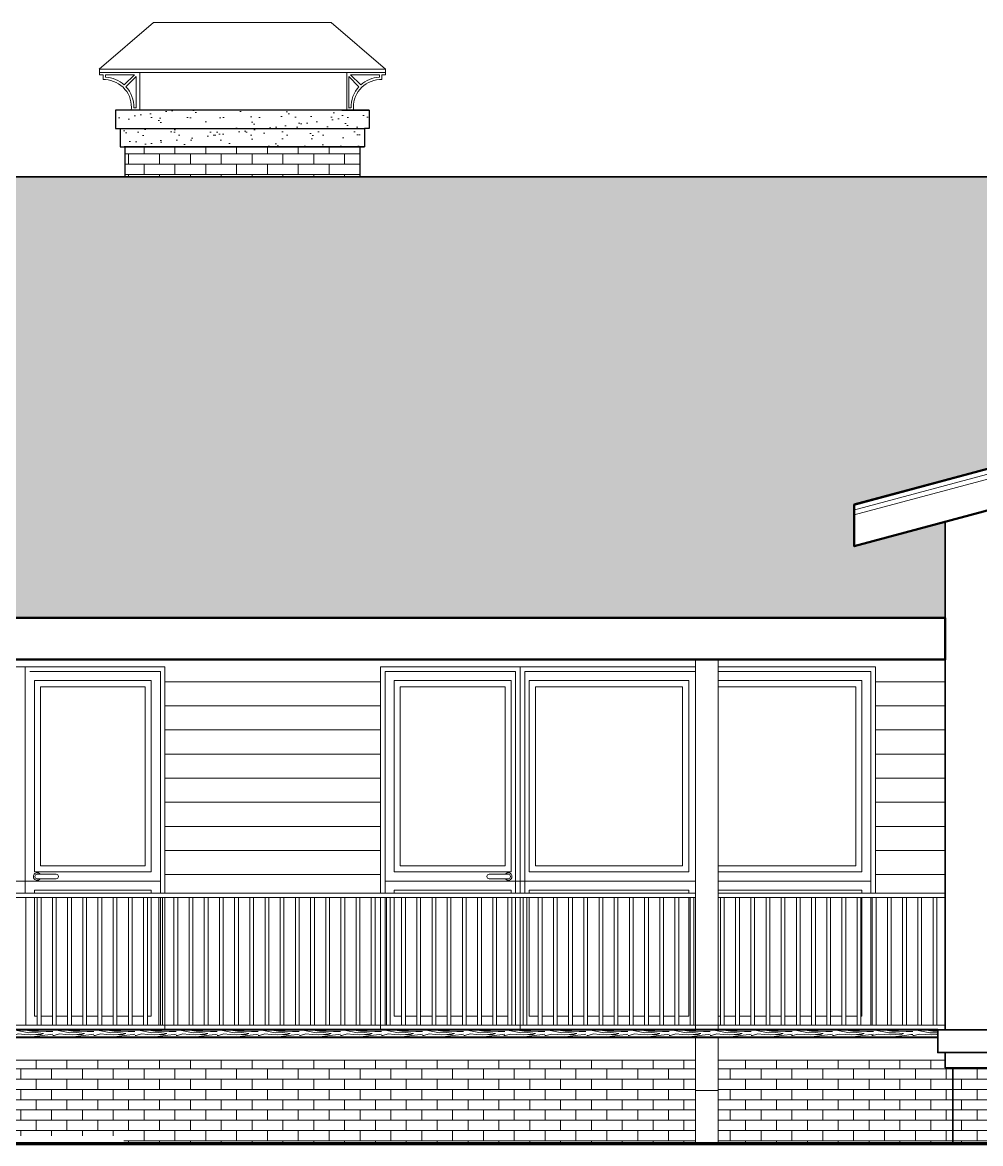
# Model space of a CAD drawing. Header units: millimetres. Extents: x 1582001 to 3303937, y 226471 to 491235.
# Drawn here: x 1600053 to 1606364, y 394580 to 401967 of the extents above; entities that cross this region are included whole.
import ezdxf

# ---------------------------------------------------------------- set-up
doc = ezdxf.new("R2010")
doc.units = ezdxf.units.MM
doc.layers.get('Defpoints').update_dxf_attribs({"color": 255, "lineweight": 30})
for name, color, linetype, lineweight in [('Интерьер - Лестница_Ном_пера__1', 7, 'Continuous', 13), ('Интерьер- Перегородка_Ном_пера__1', 7, 'Continuous', 13), ('Конструктивный - Несущий_Ном_пера__1', 7, 'Continuous', 13), ('Кровля', 232, 'Continuous', 25), ('Оболочка - Крыша_Ном_пера__1', 7, 'Continuous', 13), ('тонко', 200, 'Continuous', 13), ('Штриховки', 251, 'Continuous', 20)]:
    doc.layers.add(name, color=color, linetype=linetype, lineweight=lineweight)
doc.layers.add('Т-Подписи', color=7, linetype='Continuous')
pattern_1 = [(0, (5937.62, 120920.965), (0, 67.7418), []), (90, (5937.62, 120920.96), (-101.6, 67.7418), [67.7418, -67.7418])]
pattern_2 = [(0, (5937.62, 120920.96), (4e-14, 158.75), [])]

msp = doc.modelspace()

# ---------------------------------------------------------------- hatches: boundary and pattern name
at = {"lineweight": 18, "ltscale": 100, "true_color": 0x4c2f26}
h = msp.add_hatch(dxfattribs=at)
h.set_pattern_fill('AR-RSHKE', color=29, scale=0.5, style=0)
h.set_pattern_definition([(0, (5937.62, 120920.96), (323.85, 152.4), [76.2, -63.5, 88.9, -38.1, 114.3, -50.8]), (0, (6013.82, 120927.31), (323.85, 152.4), [63.5, -241.3, 50.8, -76.2]), (0, (6166.22, 120911.44), (323.85, 152.4), [38.1, -393.7]), (90, (5937.62, 120920.96), (-107.95, 152.4), [146.05, -463.55]), (90, (6013.82, 120920.96), (-107.95, 152.4), [142.875, -466.725]), (90, (6077.32, 120920.96), (-107.95, 152.4), [133.35, -476.25]), (90, (6166.22, 120911.44), (-107.95, 152.4), [146.05, -463.55]), (90, (6204.32, 120911.44), (-107.95, 152.4), [146.05, -463.55]), (90, (6318.62, 120920.96), (-107.95, 152.4), [139.7, -469.9])])
edge = h.paths.add_edge_path()
edge.add_line((1608251.8, 400949.6), (1612411.8, 400949.6))
edge.add_line((1612411.8, 400949.6), (1612411.8, 399986))
edge.add_line((1612411.8, 399986), (1609921.8, 399986))
edge.add_line((1609921.8, 399986), (1609921.8, 399457.1))
edge.add_line((1609921.8, 399457.1), (1608971.8, 399711.6))
edge.add_line((1608971.8, 399711.6), (1605531.8, 398789.9))
edge.add_line((1605531.8, 398789.9), (1605531.8, 398515.5))
edge.add_line((1605531.8, 398515.5), (1606131.8, 398676.3))
edge.add_line((1606131.8, 398676.3), (1606131.8, 398043.4))
edge.add_line((1606131.8, 398043.4), (1598121.8, 398043.4))
edge.add_line((1598121.8, 398043.4), (1598121.8, 400949.6))
edge.add_line((1598121.8, 400949.6), (1607871.8, 400949.6))
edge = h.paths.add_edge_path(flags=16)
edge.add_line((1608251.8, 400949.6), (1608251.8, 400237.6))
edge.add_line((1608251.8, 400237.6), (1607871.8, 400237.6))
edge.add_line((1607871.8, 400237.6), (1607871.8, 400949.6))
at = {"layer": 'Конструктивный - Несущий_Ном_пера__1', "ltscale": 100}
h = msp.add_hatch(dxfattribs=at)
h.set_pattern_fill('AR-SAND', color=41, scale=3, style=0)
h.set_pattern_definition([(37.5, (5937.62, 120359.21), (-4.800094, 146.823971), [0, -115.824, 0, -129.54, 0, -123.825]), (7.5, (5937.62, 120359.21), (134.856985, 215.04753), [0, -62.484, 0, -104.394, 0, -40.005]), (327.5, (5843.9, 120359.21), (237.297711, 0.431155), [0, -38.1, 0, -137.16, 0, -179.07]), (317.5, (5843.9, 120359.21), (229.066936, 66.878797), [0, -19.05, 0, -89.916, 0, -102.87])])
h.paths.add_polyline_path([(1602306.8, 401267.9), (1602336.8, 401267.9), (1602336.8, 401387.9), (1602156.8, 401387.9), (1601056.8, 401387.9), (1601056.8, 401267.9)])
h.paths.add_polyline_path([(1602306.8, 401147.9), (1602306.8, 401267.9), (1601086.8, 401267.9), (1601086.8, 401147.9)])
h.paths.add_polyline_path([(1600666.8, 401387.9), (1600666.8, 401267.9), (1600696.8, 401267.9), (1600696.8, 401147.9), (1601112.8, 401147.9), (1601112.8, 401267.9), (1601058.2, 401267.9), (1601058.2, 401387.9)])
at = {"layer": 'Конструктивный - Несущий_Ном_пера__1', "linetype": 'Continuous', "lineweight": 18, "true_color": 0x4c2f26}
h = msp.add_hatch(dxfattribs=at)
h.set_pattern_fill('AR-BRSTD', color=29, style=0)
h.set_pattern_definition(pattern_1)
h.paths.add_polyline_path([(1600726.8, 400949.6), (1602276.8, 400949.6), (1602276.8, 401147.9), (1600726.8, 401147.9)])
h = msp.add_hatch(dxfattribs=at)
h.set_pattern_fill('ANSI31', color=29, scale=50, angle=315, style=0)
h.set_pattern_definition(pattern_2)
h.paths.add_polyline_path([(1599236.8, 397769), (1599236.8, 397719.8), (1600991.8, 397719.8), (1600991.8, 396229.6), (1602411.8, 396229.6), (1602411.8, 397719.8), (1604486.8, 397719.8), (1604486.8, 397769)])
h = msp.add_hatch(dxfattribs=at)
h.set_pattern_fill('ANSI31', color=29, scale=50, angle=315, style=0)
h.set_pattern_definition(pattern_2)
h.paths.add_polyline_path([(1604636.8, 397769), (1604636.8, 397719.8), (1605671.8, 397719.8), (1605671.8, 396229.6), (1606131.8, 396229.6), (1606131.8, 397769)])
h = msp.add_hatch(dxfattribs=at)
h.set_pattern_fill('AR-BRSTD', color=29, style=0)
h.set_pattern_definition(pattern_1)
h.paths.add_polyline_path([(1598948.8, 394953.1), (1598410, 394629.8), (1598948.8, 394629.8)])
h.paths.add_polyline_path([(1598948.8, 394953.1), (1598948.8, 394579.8), (1599086.8, 394579.8), (1599086.8, 395035.9)])
h.paths.add_polyline_path([(1599161.8, 394929.7), (1599236.8, 394929.7), (1599236.8, 395129.8), (1599161.8, 395129.8)])
h.paths.add_polyline_path([(1599236.8, 394929.7), (1599236.8, 394629.8), (1600721.7, 394629.8), (1600721.7, 395129.3), (1599161.8, 395129.3), (1599161.8, 394929.7)])
h.paths.add_polyline_path([(1604636.8, 395129.3), (1604636.8, 394579.8), (1606181.8, 394579.8), (1606181.8, 395129.3)])
h.paths.add_polyline_path([(1604486.8, 394579.8), (1604486.8, 395129.3), (1600721.7, 395129.3), (1600721.7, 394579.8)])
h = msp.add_hatch(dxfattribs=at)
h.set_pattern_fill('AR-BRSTD', color=29, style=0)
h.set_pattern_definition(pattern_1)
h.paths.add_polyline_path([(1606181.8, 395079.8), (1611761.8, 395079.8), (1611761.8, 394579.8), (1606181.8, 394579.8)])

# ---------------------------------------------------------------- linework, layer by layer
at = {"color": 0, "lineweight": -3, "ltscale": 100}
msp.add_lwpolyline([(1600726.8, 400949.6), (1602276.8, 400949.6), (1602276.8, 401147.9), (1600726.8, 401147.9)], close=True, dxfattribs=at)
at = {"color": 0, "lineweight": 50, "ltscale": 100}
msp.add_lwpolyline([(1605531.8, 398789.9), (1608971.8, 399711.6), (1612411.8, 398789.9), (1612411.8, 398515.5), (1608971.8, 399437.3), (1605531.8, 398515.5), (1605531.8, 398789.9)], dxfattribs=at)
at = {"lineweight": 35}
msp.add_lwpolyline([(1606131.8, 398676.3), (1608971.8, 399437.3), (1611811.8, 398676.3), (1611811.8, 395329.8), (1606131.8, 395329.8), (1606131.8, 398676.3)], dxfattribs=at)
at = {"color": 0, "lineweight": 50, "ltscale": 100}
msp.add_lwpolyline([(1598121.8, 397769), (1606131.8, 397769), (1606131.8, 398043.4), (1598121.8, 398043.4)], close=True, dxfattribs=at)
for points in [[(1596251.8, 395329.8), (1596251.8, 397325.8), (1598721.8, 397325.8), (1598721.8, 397769), (1606131.8, 397769), (1606131.8, 395329.8), (1604636.8, 395329.8)], [(1604636.8, 395329.8), (1599236.8, 395329.8)], [(1596536.8, 395079.8), (1596301.8, 395079.8), (1596301.8, 394579.8), (1606181.8, 394579.8), (1606181.8, 395079.8), (1606181.8, 395079.8)]]:
    msp.add_lwpolyline(points)
at = {"ltscale": 20}
for points in [[(1604636.8, 395329.8), (1599236.8, 395329.8)], [(1606081.8, 395179.8), (1606081.8, 395179.8), (1606081.8, 395329.8), (1604636.8, 395329.8)], [(1606131.8, 395079.8), (1606131.8, 395079.8), (1606131.8, 395179.8), (1606081.8, 395179.8)]]:
    msp.add_lwpolyline(points, dxfattribs=at)
at = {"lineweight": 35, "ltscale": 20}
for points in [[(1611861.8, 395329.8), (1606081.8, 395329.8), (1606081.8, 395179.8), (1611861.8, 395179.8)], [(1611811.8, 395179.8), (1606131.8, 395179.8), (1606131.8, 395079.8), (1611811.8, 395079.8)]]:
    msp.add_lwpolyline(points, close=True, dxfattribs=at)
at = {"lineweight": 35}
msp.add_lwpolyline([(1606181.8, 395079.8), (1611761.8, 395079.8), (1611761.8, 394579.8), (1606181.8, 394579.8)], close=True, dxfattribs=at)
at = {"layer": 'Defpoints', "color": 0, "lineweight": 35, "ltscale": 100}
msp.add_lwpolyline([(1608251.8, 400949.6), (1612411.8, 400949.6), (1612411.8, 399986), (1609921.8, 399986), (1609921.8, 399457.1), (1608971.8, 399711.6), (1605531.8, 398789.9), (1605531.8, 398515.5), (1606131.8, 398676.3), (1606131.8, 398043.4), (1598121.8, 398043.4), (1598121.8, 400949.6), (1607871.8, 400949.6)], dxfattribs=at)
at = {"layer": 'Интерьер - Лестница_Ном_пера__1', "linetype": 'Continuous', "lineweight": 40}
for p, q in [((1604636.8, 395329.8), (1599236.8, 395329.8)), ((1604636.8, 395279.8), (1599236.8, 395279.8)), ((1606081.8, 395329.8), (1604636.8, 395329.8)), ((1606081.8, 395279.8), (1604636.8, 395279.8))]:
    msp.add_line(p, q, dxfattribs=at)
at = {"layer": 'Интерьер - Лестница_Ном_пера__1', "linetype": 'Continuous', "lineweight": 80}
msp.add_line((1593919.7, 394579.8), (1614064.9, 394579.8), dxfattribs=at)
at = {"layer": 'Интерьер- Перегородка_Ном_пера__1'}
for p, q in [((1600071.8, 397719.8), (1600071.8, 396229.6)), ((1603331.8, 397719.8), (1603331.8, 396229.6)), ((1600961.8, 397689.8), (1600101.8, 397689.8)), ((1600131.8, 397629.8), (1600131.8, 396409.8)), ((1600901.8, 397629.8), (1600131.8, 397629.8)), ((1600131.8, 396369.8), (1600131.8, 397629.8)), ((1600901.8, 396369.8), (1600901.8, 397629.8)), ((1600961.8, 396229.6), (1600961.8, 397689.8)), ((1602441.8, 396229.6), (1602441.8, 397689.8)), ((1602441.8, 397689.8), (1603301.8, 397689.8)), ((1602501.8, 396369.8), (1602501.8, 397629.8)), ((1602501.8, 397629.8), (1603271.8, 397629.8)), ((1603271.8, 397629.8), (1603271.8, 396409.8)), ((1603271.8, 396369.8), (1603271.8, 397629.8)), ((1604441.8, 397629.8), (1604441.8, 396369.8)), ((1600861.8, 397589.8), (1600171.8, 397589.8)), ((1600171.8, 396409.8), (1600171.8, 397589.8)), ((1600861.8, 396409.8), (1600861.8, 397589.8)), ((1602541.8, 397589.8), (1603231.8, 397589.8)), ((1602541.8, 396409.8), (1602541.8, 397589.8)), ((1603231.8, 396409.8), (1603231.8, 397589.8)), ((1600171.8, 396409.8), (1600861.8, 396409.8)), ((1603231.8, 396409.8), (1602541.8, 396409.8)), ((1600071.8, 396309.8), (1599236.8, 396309.8)), ((1600961.8, 396309.8), (1600071.8, 396309.8)), ((1600901.8, 396369.8), (1600131.8, 396369.8)), ((1602441.8, 396309.8), (1603331.8, 396309.8)), ((1602501.8, 396369.8), (1603271.8, 396369.8)), ((1603331.8, 396309.8), (1604486.8, 396309.8)), ((1603391.8, 396369.8), (1604441.8, 396369.8)), ((1604636.8, 396369.8), (1605581.8, 396369.8)), ((1604636.8, 396309.8), (1605641.8, 396309.8)), ((1600131.8, 396249.8), (1600131.8, 396229.6)), ((1600901.8, 396249.8), (1600131.8, 396249.8)), ((1602501.8, 396249.8), (1603271.8, 396249.8)), ((1603271.8, 396249.8), (1603271.8, 396229.6)), ((1603391.8, 396249.8), (1604441.8, 396249.8)), ((1604441.8, 396249.8), (1604441.8, 396229.6)), ((1604636.8, 396249.8), (1605581.8, 396249.8)), ((1600131.8, 396200.3), (1600131.8, 395419.8)), ((1600961.8, 395359.8), (1600961.8, 396200.3)), ((1602441.8, 395359.8), (1602441.8, 396200.3)), ((1603331.8, 396200.3), (1603331.8, 395329.8)), ((1604441.8, 396200.3), (1604441.8, 395419.8)), ((1600101.8, 395359.8), (1606131.8, 395359.8)), ((1603301.8, 395359.8), (1602441.8, 395359.8))]:
    msp.add_line(p, q, dxfattribs=at)
for points in [[(1600071.8, 396229.6), (1600071.8, 397719.8)], [(1603331.8, 396229.6), (1603331.8, 397719.8)], [(1600901.8, 396369.8), (1600901.8, 397629.8), (1600131.8, 397629.8)], [(1602501.8, 396369.8), (1602501.8, 397629.8), (1603271.8, 397629.8)], [(1603361.8, 397689.8), (1604486.8, 397689.8)], [(1603391.8, 396369.8), (1603391.8, 397629.8), (1604441.8, 397629.8)], [(1604636.8, 397689.8), (1605641.8, 397689.8), (1605641.8, 396229.6)], [(1604636.8, 397629.8), (1605581.8, 397629.8), (1605581.8, 396369.8)], [(1604636.8, 396409.8), (1605541.8, 396409.8), (1605541.8, 397589.8), (1604636.8, 397589.8)], [(1600901.8, 396229.6), (1600901.8, 396249.8)], [(1602501.8, 396229.6), (1602501.8, 396249.8)], [(1603391.8, 396229.6), (1603391.8, 396249.8)], [(1605581.8, 396249.8), (1605581.8, 396229.6)], [(1600876, 395419.8), (1600901.8, 395419.8), (1600901.8, 396200.3)], [(1602551, 395419.8), (1602501.8, 395419.8), (1602501.8, 396200.3)], [(1603331.8, 395359.8), (1603331.8, 396200.3)], [(1603451, 395419.8), (1603391.8, 395419.8), (1603391.8, 396200.3)], [(1605641.8, 396200.3), (1605641.8, 395359.8), (1604636.8, 395359.8)], [(1605581.8, 396200.3), (1605581.8, 395419.8), (1605576, 395419.8)], [(1600131.8, 395419.8), (1600151, 395419.8)], [(1600176, 395419.8), (1600251, 395419.8)], [(1600276, 395419.8), (1600351, 395419.8)], [(1600376, 395419.8), (1600451, 395419.8)], [(1600476, 395419.8), (1600551, 395419.8)], [(1600576, 395419.8), (1600651, 395419.8)], [(1600676, 395419.8), (1600751, 395419.8)], [(1600776, 395419.8), (1600851, 395419.8)], [(1602651, 395419.8), (1602576, 395419.8)], [(1602751, 395419.8), (1602676, 395419.8)], [(1602851, 395419.8), (1602776, 395419.8)], [(1602951, 395419.8), (1602876, 395419.8)], [(1603051, 395419.8), (1602976, 395419.8)], [(1603151, 395419.8), (1603076, 395419.8)], [(1603251, 395419.8), (1603176, 395419.8)], [(1603551, 395419.8), (1603476, 395419.8)], [(1603651, 395419.8), (1603576, 395419.8)], [(1603751, 395419.8), (1603676, 395419.8)], [(1603851, 395419.8), (1603776, 395419.8)], [(1603951, 395419.8), (1603876, 395419.8)], [(1604051, 395419.8), (1603976, 395419.8)], [(1604151, 395419.8), (1604076, 395419.8)], [(1604251, 395419.8), (1604176, 395419.8)], [(1604351, 395419.8), (1604276, 395419.8)], [(1604441.8, 395419.8), (1604376, 395419.8)], [(1604651, 395419.8), (1604636.8, 395419.8)], [(1604751, 395419.8), (1604676, 395419.8)], [(1604851, 395419.8), (1604776, 395419.8)], [(1604951, 395419.8), (1604876, 395419.8)], [(1605051, 395419.8), (1604976, 395419.8)], [(1605151, 395419.8), (1605076, 395419.8)], [(1605251, 395419.8), (1605176, 395419.8)], [(1605351, 395419.8), (1605276, 395419.8)], [(1605451, 395419.8), (1605376, 395419.8)], [(1605551, 395419.8), (1605476, 395419.8)], [(1604486.8, 395359.8), (1603361.8, 395359.8)]]:
    msp.add_lwpolyline(points, dxfattribs=at)
msp.add_lwpolyline([(1603431.8, 397589.8), (1604401.8, 397589.8), (1604401.8, 396409.8), (1603431.8, 396409.8)], close=True, dxfattribs=at)
at = {"layer": 'Конструктивный - Несущий_Ном_пера__1', "ltscale": 100}
for p, q in [((1600726.8, 400949.6), (1600726.8, 401147.9)), ((1602276.8, 400949.6), (1602276.8, 401147.9))]:
    msp.add_line(p, q, dxfattribs=at)
at = {"layer": 'Конструктивный - Несущий_Ном_пера__1', "color": 24, "linetype": 'Continuous'}
for p, q in [((1604486.8, 395329.8), (1604486.8, 397769)), ((1604636.8, 395329.8), (1604636.8, 397769)), ((1599236.8, 396229.6), (1604486.8, 396229.6)), ((1599236.8, 396229.6), (1604486.8, 396229.6)), ((1604636.8, 396229.6), (1606131.8, 396229.6)), ((1604636.8, 396229.6), (1606131.8, 396229.6)), ((1599236.8, 396200.3), (1604486.8, 396200.3)), ((1600076, 396200.3), (1600076, 395359.1)), ((1600151, 396200.3), (1600151, 395359.1)), ((1600176, 396200.3), (1600176, 395359.1)), ((1600251, 396200.3), (1600251, 395359.1)), ((1600276, 396200.3), (1600276, 395359.1)), ((1600351, 396200.3), (1600351, 395359.1)), ((1600376, 396200.3), (1600376, 395359.1)), ((1600451, 396200.3), (1600451, 395359.1)), ((1600476, 396200.3), (1600476, 395359.1)), ((1600551, 396200.3), (1600551, 395359.1)), ((1600576, 396200.3), (1600576, 395359.1)), ((1600651, 396200.3), (1600651, 395359.1)), ((1600676, 396200.3), (1600676, 395359.1)), ((1600751, 396200.3), (1600751, 395359.1)), ((1600776, 396200.3), (1600776, 395359.1)), ((1600851, 396200.3), (1600851, 395359.1)), ((1600876, 396200.3), (1600876, 395359.1)), ((1600951, 396200.3), (1600951, 395359.1)), ((1600976, 396200.3), (1600976, 395359.1)), ((1601051, 396200.3), (1601051, 395359.1)), ((1601076, 396200.3), (1601076, 395359.1)), ((1601151, 396200.3), (1601151, 395359.1)), ((1601176, 396200.3), (1601176, 395359.1)), ((1601251, 396200.3), (1601251, 395359.1)), ((1601276, 396200.3), (1601276, 395359.1)), ((1601351, 396200.3), (1601351, 395359.1)), ((1601376, 396200.3), (1601376, 395359.1)), ((1601451, 396200.3), (1601451, 395359.1)), ((1601476, 396200.3), (1601476, 395359.1)), ((1601551, 396200.3), (1601551, 395359.1)), ((1601576, 396200.3), (1601576, 395359.1)), ((1601651, 396200.3), (1601651, 395359.1)), ((1601676, 396200.3), (1601676, 395359.1)), ((1601751, 396200.3), (1601751, 395359.1)), ((1601776, 396200.3), (1601776, 395359.1)), ((1601851, 396200.3), (1601851, 395359.1)), ((1601876, 396200.3), (1601876, 395359.1)), ((1601951, 396200.3), (1601951, 395359.1)), ((1601976, 396200.3), (1601976, 395359.1)), ((1602051, 396200.3), (1602051, 395359.1)), ((1602076, 396200.3), (1602076, 395359.1)), ((1602151, 396200.3), (1602151, 395359.1)), ((1602176, 396200.3), (1602176, 395359.1)), ((1602251, 396200.3), (1602251, 395359.1)), ((1602276, 396200.3), (1602276, 395359.1)), ((1602351, 396200.3), (1602351, 395359.1)), ((1602376, 396200.3), (1602376, 395359.1)), ((1602451, 396200.3), (1602451, 395359.1)), ((1602476, 396200.3), (1602476, 395359.1)), ((1602551, 396200.3), (1602551, 395359.1)), ((1602576, 396200.3), (1602576, 395359.1)), ((1602651, 396200.3), (1602651, 395359.1)), ((1602676, 396200.3), (1602676, 395359.1)), ((1602751, 396200.3), (1602751, 395359.1)), ((1602776, 396200.3), (1602776, 395359.1)), ((1602851, 396200.3), (1602851, 395359.1)), ((1602876, 396200.3), (1602876, 395359.1)), ((1602951, 396200.3), (1602951, 395359.1)), ((1602976, 396200.3), (1602976, 395359.1)), ((1603051, 396200.3), (1603051, 395359.1)), ((1603076, 396200.3), (1603076, 395359.1)), ((1603151, 396200.3), (1603151, 395359.1)), ((1603176, 396200.3), (1603176, 395359.1)), ((1603251, 396200.3), (1603251, 395359.1)), ((1603276, 396200.3), (1603276, 395359.1)), ((1603351, 396200.3), (1603351, 395359.1)), ((1603376, 396200.3), (1603376, 395359.1)), ((1603451, 396200.3), (1603451, 395359.1)), ((1603476, 396200.3), (1603476, 395359.1)), ((1603551, 396200.3), (1603551, 395359.1)), ((1603576, 396200.3), (1603576, 395359.1)), ((1603651, 396200.3), (1603651, 395359.1)), ((1603676, 396200.3), (1603676, 395359.1)), ((1603751, 396200.3), (1603751, 395359.1)), ((1603776, 396200.3), (1603776, 395359.1)), ((1603851, 396200.3), (1603851, 395359.1)), ((1603876, 396200.3), (1603876, 395359.1)), ((1603951, 396200.3), (1603951, 395359.1)), ((1603976, 396200.3), (1603976, 395359.1)), ((1604051, 396200.3), (1604051, 395359.1)), ((1604076, 396200.3), (1604076, 395359.1)), ((1604151, 396200.3), (1604151, 395359.1)), ((1604176, 396200.3), (1604176, 395359.1)), ((1604251, 396200.3), (1604251, 395359.1)), ((1604276, 396200.3), (1604276, 395359.1)), ((1604351, 396200.3), (1604351, 395359.1)), ((1604376, 396200.3), (1604376, 395359.1)), ((1604451, 396200.3), (1604451, 395359.1)), ((1604476, 396200.3), (1604476, 395359.1)), ((1604636.8, 396200.3), (1606131.8, 396200.3)), ((1604651, 396200.3), (1604651, 395359.1)), ((1604676, 396200.3), (1604676, 395359.1)), ((1604751, 396200.3), (1604751, 395359.1)), ((1604776, 396200.3), (1604776, 395359.1)), ((1604851, 396200.3), (1604851, 395359.1)), ((1604876, 396200.3), (1604876, 395359.1)), ((1604951, 396200.3), (1604951, 395359.1)), ((1604976, 396200.3), (1604976, 395359.1)), ((1605051, 396200.3), (1605051, 395359.1)), ((1605076, 396200.3), (1605076, 395359.1)), ((1605151, 396200.3), (1605151, 395359.1)), ((1605176, 396200.3), (1605176, 395359.1)), ((1605251, 396200.3), (1605251, 395359.1)), ((1605276, 396200.3), (1605276, 395359.1)), ((1605351, 396200.3), (1605351, 395359.1)), ((1605376, 396200.3), (1605376, 395359.1)), ((1605451, 396200.3), (1605451, 395359.1)), ((1605476, 396200.3), (1605476, 395359.1)), ((1605551, 396200.3), (1605551, 395359.1)), ((1605576, 396200.3), (1605576, 395359.1)), ((1605651, 396200.3), (1605651, 395359.1)), ((1605676, 396200.3), (1605676, 395359.1)), ((1605751, 396200.3), (1605751, 395359.1)), ((1605776, 396200.3), (1605776, 395359.1)), ((1605851, 396200.3), (1605851, 395359.1)), ((1605876, 396200.3), (1605876, 395359.1)), ((1605951, 396200.3), (1605951, 395359.1)), ((1605976, 396200.3), (1605976, 395359.1)), ((1606051, 396200.3), (1606051, 395359.1)), ((1606076, 396200.3), (1606076, 395359.1)), ((1599236.8, 395359.1), (1600721.7, 395359.1)), ((1604486.8, 394579.8), (1604486.8, 395279.8)), ((1604636.8, 394579.8), (1604636.8, 395279.8)), ((1600721.7, 395129.3), (1599236.8, 395129.3)), ((1600721.7, 395129.3), (1604486.8, 395129.3)), ((1604636.8, 395129.3), (1606131.8, 395129.3)), ((1606181.8, 395079.8), (1606181.8, 394579.8)), ((1604486.8, 394929.7), (1604636.8, 394929.7)), ((1606181.8, 394579.8), (1600721.7, 394579.8))]:
    msp.add_line(p, q, dxfattribs=at)
at = {"layer": 'Кровля'}
msp.add_lwpolyline([(1607871.8, 400949.6), (1598121.8, 400949.6), (1598121.8, 398043.4), (1606131.8, 398043.4), (1606131.8, 398676.3), (1605531.8, 398515.5), (1605531.8, 398789.9), (1608971.8, 399711.6), (1609921.8, 399457.1), (1609921.8, 399986)], dxfattribs=at)
msp.add_lwpolyline([(1598121.8, 398043.4), (1606131.8, 398043.4), (1606131.8, 397769), (1598121.8, 397769)], close=True, dxfattribs=at)
at = {"layer": 'Оболочка - Крыша_Ном_пера__1', "linetype": 'Continuous'}
for p, q in [((1608971.8, 399707), (1605531.8, 398784.9)), ((1608971.8, 399676), (1605526.8, 398752.5)), ((1608971.8, 399644.9), (1605531.8, 398722.8))]:
    msp.add_line(p, q, dxfattribs=at)
at = {"layer": 'Т-Подписи', "ltscale": 100}
for p, q in [((1602336.8, 401387.9), (1600666.8, 401387.9)), ((1600666.8, 401387.9), (1600666.8, 401267.9)), ((1600666.8, 401267.9), (1602306.8, 401267.9)), ((1600696.8, 401267.9), (1600696.8, 401147.9)), ((1600696.8, 401147.9), (1602306.8, 401147.9))]:
    msp.add_line(p, q, dxfattribs=at)
msp.add_lwpolyline([(1602156.8, 401387.9), (1602336.8, 401387.9), (1602336.8, 401267.9), (1602306.8, 401267.9), (1602306.8, 401147.9), (1602276.8, 401147.9)], dxfattribs=at)
at = {"layer": 'тонко', "color": 0}
for p, q in [((1600275.9, 396354.4), (1600150.9, 396354.4)), ((1600275.9, 396324.4), (1600150.9, 396324.4)), ((1603127.8, 396354.4), (1603252.8, 396354.4)), ((1603127.8, 396324.4), (1603252.8, 396324.4))]:
    msp.add_line(p, q, dxfattribs=at)
for centre, radius, start, end in [((1600150.9, 396339.4), 25, 36.8699, 323.1301), ((1600150.9, 396339.4), 15, 90, 270), ((1600275.9, 396339.4), 15, 270, 90), ((1603127.8, 396339.4), 15, 90, 270), ((1603252.8, 396339.4), 25, 216.8699, 143.1301), ((1603252.8, 396339.4), 15, 270, 90)]:
    msp.add_arc(centre, radius, start, end, dxfattribs=at)
at = {"layer": 'Штриховки'}
for p, q in [((1600558.8, 401657.7), (1600916.3, 401966.6)), ((1600916.3, 401966.6), (1602087.4, 401966.6)), ((1602444.9, 401657.7), (1602087.4, 401966.6)), ((1600559.9, 401657.7), (1602444.9, 401657.7)), ((1600559.9, 401657.7), (1600559.9, 401637.7)), ((1600559.9, 401637.7), (1602399.7, 401637.7)), ((1600826.1, 401637.7), (1600559.9, 401637.7)), ((1600559.9, 401637.7), (1600559.9, 401621.7)), ((1600584, 401621.7), (1600559.9, 401621.7)), ((1600584, 401589.7), (1600584, 401621.7)), ((1600790.8, 401621.7), (1600600, 401621.7)), ((1600600, 401605.7), (1600600, 401621.7)), ((1600790.8, 401621.7), (1600723.5, 401554.5)), ((1600826.1, 401637.7), (1600826.1, 401387.9)), ((1602178.7, 401637.7), (1602444.9, 401637.7)), ((1602189.7, 401387.9), (1602189.7, 401637.7)), ((1602214, 401621.7), (1602281.4, 401554.5)), ((1602214, 401621.7), (1602404.9, 401621.7)), ((1602404.9, 401605.7), (1602404.9, 401621.7)), ((1602420.9, 401621.7), (1602444.9, 401621.7)), ((1602420.9, 401589.7), (1602420.9, 401621.7)), ((1602444.9, 401657.7), (1602444.9, 401637.7)), ((1602444.9, 401637.7), (1602444.9, 401621.7)), ((1600600, 401589.7), (1600584, 401589.7)), ((1600802.1, 401610.4), (1600734.8, 401543.2)), ((1600802.1, 401610.4), (1600802.1, 401403.9)), ((1602202.7, 401610.4), (1602270, 401543.2)), ((1602202.7, 401610.4), (1602202.7, 401403.9)), ((1602404.9, 401589.7), (1602420.9, 401589.7)), ((1600787.2, 401403.9), (1600802.1, 401403.9)), ((1602216.5, 401403.9), (1602201.6, 401403.9)), ((1600826.1, 401387.9), (1600769.9, 401387.9)), ((1602177.6, 401387.9), (1602233.7, 401387.9))]:
    msp.add_line(p, q, dxfattribs=at)
at = {"layer": 'Штриховки', "linetype": 'ByBlock', "ltscale": 500}
for points in [[(1600101.8, 397719.8), (1599236.8, 397719.8)], [(1600991.8, 396229.6), (1600991.8, 397719.8), (1600041.8, 397719.8)], [(1603301.8, 396229.6), (1603301.8, 397689.8)], [(1603361.8, 397689.8), (1603361.8, 396229.6)], [(1600041.8, 395329.8), (1600991.8, 395329.8), (1600991.8, 396200.3)], [(1603301.8, 395359.8), (1603301.8, 396200.3)], [(1599236.8, 395329.8), (1600101.8, 395329.8)]]:
    msp.add_lwpolyline(points, dxfattribs=at)
at = {"layer": 'Штриховки', "ltscale": 500}
for points in [[(1602411.8, 396229.6), (1602411.8, 397719.8), (1603361.8, 397719.8)], [(1603301.8, 397719.8), (1604486.8, 397719.8)], [(1604636.8, 397719.8), (1605671.8, 397719.8), (1605671.8, 396229.6)], [(1603361.8, 395329.8), (1602411.8, 395329.8), (1602411.8, 396200.3)], [(1604636.8, 395329.8), (1603301.8, 395329.8)]]:
    msp.add_lwpolyline(points, dxfattribs=at)
at = {"layer": 'Штриховки', "ltscale": 100}
for points in [[(1599995.9, 395329.8), (1600094.9, 395309.5), (1600139.9, 395311.4), (1600192.6, 395305.7), (1600173.6, 395298.1), (1600141.8, 395299.3), (1600109.5, 395296.8), (1600068.2, 395299.3), (1600026.3, 395301.9), (1599991.4, 395293), (1599983.2, 395293)], [(1600055.6, 395329.8), (1600115.9, 395320.8), (1600160, 395320.3), (1600209, 395318.5), (1600253.2, 395318.5)], [(1600083.2, 395279.8), (1600200.2, 395293.6), (1600240.9, 395299.3), (1600253.2, 395300)], [(1600266.5, 395329.8), (1600365.5, 395309.5), (1600410.5, 395311.4), (1600463.2, 395305.7), (1600444.2, 395298.1), (1600412.5, 395299.3), (1600380.1, 395296.8), (1600338.8, 395299.3), (1600296.9, 395301.9), (1600262, 395293), (1600253.8, 395293)], [(1600326.2, 395329.8), (1600386.5, 395320.8), (1600430.6, 395320.3), (1600479.6, 395318.5), (1600523.8, 395318.5)], [(1600353.8, 395279.8), (1600470.8, 395293.6), (1600511.5, 395299.3), (1600523.8, 395300)], [(1600537.1, 395329.8), (1600636.1, 395309.5), (1600681.2, 395311.4), (1600733.8, 395305.7), (1600714.8, 395298.1), (1600683.1, 395299.3), (1600650.7, 395296.8), (1600609.4, 395299.3), (1600567.5, 395301.9), (1600532.6, 395293), (1600524.4, 395293)], [(1600596.8, 395329.8), (1600657.1, 395320.8), (1600701.2, 395320.3), (1600750.2, 395318.5), (1600794.4, 395318.5)], [(1600624.4, 395279.8), (1600741.5, 395293.6), (1600782.1, 395299.3), (1600794.4, 395300)], [(1600807.7, 395329.8), (1600906.7, 395309.5), (1600951.8, 395311.4), (1601004.4, 395305.7), (1600985.4, 395298.1), (1600953.7, 395299.3), (1600921.3, 395296.8), (1600880, 395299.3), (1600838.1, 395301.9), (1600803.2, 395293), (1600795, 395293)], [(1600867.4, 395329.8), (1600927.7, 395320.8), (1600971.8, 395320.3), (1601020.8, 395318.5), (1601065, 395318.5)], [(1600895, 395279.8), (1601012.1, 395293.6), (1601052.7, 395299.3), (1601065, 395300)], [(1601078.3, 395329.8), (1601177.3, 395309.5), (1601222.4, 395311.4), (1601275, 395305.7), (1601256, 395298.1), (1601224.3, 395299.3), (1601191.9, 395296.8), (1601150.6, 395299.3), (1601108.8, 395301.9), (1601073.8, 395293), (1601065.7, 395293)], [(1601138, 395329.8), (1601198.3, 395320.8), (1601242.4, 395320.3), (1601291.4, 395318.5), (1601335.7, 395318.5)], [(1601165.6, 395279.8), (1601282.7, 395293.6), (1601323.3, 395299.3), (1601335.7, 395300)], [(1601348.9, 395329.8), (1601447.9, 395309.5), (1601493, 395311.4), (1601545.6, 395305.7), (1601526.6, 395298.1), (1601494.9, 395299.3), (1601462.5, 395296.8), (1601421.2, 395299.3), (1601379.4, 395301.9), (1601344.4, 395293), (1601336.3, 395293)], [(1601408.6, 395329.8), (1601468.9, 395320.8), (1601513, 395320.3), (1601562, 395318.5), (1601606.3, 395318.5)], [(1601436.3, 395279.8), (1601553.3, 395293.6), (1601593.9, 395299.3), (1601606.3, 395300)], [(1601619.5, 395329.8), (1601718.5, 395309.5), (1601763.6, 395311.4), (1601816.3, 395305.7), (1601797.2, 395298.1), (1601765.5, 395299.3), (1601733.1, 395296.8), (1601691.9, 395299.3), (1601650, 395301.9), (1601615.1, 395293), (1601606.9, 395293)], [(1601679.3, 395329.8), (1601739.5, 395320.8), (1601783.6, 395320.3), (1601832.6, 395318.5), (1601876.9, 395318.5)], [(1601706.9, 395279.8), (1601823.9, 395293.6), (1601864.5, 395299.3), (1601876.9, 395300)], [(1601890.1, 395329.8), (1601989.1, 395309.5), (1602034.2, 395311.4), (1602086.9, 395305.7), (1602067.8, 395298.1), (1602036.1, 395299.3), (1602003.7, 395296.8), (1601962.5, 395299.3), (1601920.6, 395301.9), (1601885.7, 395293), (1601877.5, 395293)], [(1601949.9, 395329.8), (1602010.1, 395320.8), (1602054.2, 395320.3), (1602103.2, 395318.5), (1602147.5, 395318.5)], [(1601977.5, 395279.8), (1602094.5, 395293.6), (1602135.1, 395299.3), (1602147.5, 395300)], [(1602160.7, 395329.8), (1602259.7, 395309.5), (1602304.8, 395311.4), (1602357.5, 395305.7), (1602338.4, 395298.1), (1602306.7, 395299.3), (1602274.3, 395296.8), (1602233.1, 395299.3), (1602191.2, 395301.9), (1602156.3, 395293), (1602148.1, 395293)], [(1602220.5, 395329.8), (1602280.7, 395320.8), (1602324.8, 395320.3), (1602373.8, 395318.5), (1602418.1, 395318.5)], [(1602248.1, 395279.8), (1602365.1, 395293.6), (1602405.7, 395299.3), (1602418.1, 395300)], [(1602431.3, 395329.8), (1602530.3, 395309.5), (1602575.4, 395311.4), (1602628.1, 395305.7), (1602609, 395298.1), (1602577.3, 395299.3), (1602544.9, 395296.8), (1602503.7, 395299.3), (1602461.8, 395301.9), (1602426.9, 395293), (1602418.7, 395293)], [(1602491.1, 395329.8), (1602551.3, 395320.8), (1602595.4, 395320.3), (1602644.4, 395318.5), (1602688.7, 395318.5)], [(1602518.7, 395279.8), (1602635.7, 395293.6), (1602676.3, 395299.3), (1602688.7, 395300)], [(1602701.9, 395329.8), (1602800.9, 395309.5), (1602846, 395311.4), (1602898.7, 395305.7), (1602879.6, 395298.1), (1602847.9, 395299.3), (1602815.5, 395296.8), (1602774.3, 395299.3), (1602732.4, 395301.9), (1602697.5, 395293), (1602689.3, 395293)], [(1602761.7, 395329.8), (1602821.9, 395320.8), (1602866, 395320.3), (1602915.1, 395318.5), (1602959.3, 395318.5)], [(1602789.3, 395279.8), (1602906.3, 395293.6), (1602946.9, 395299.3), (1602959.3, 395300)], [(1602972.5, 395329.8), (1603071.5, 395309.5), (1603116.6, 395311.4), (1603169.3, 395305.7), (1603150.2, 395298.1), (1603118.5, 395299.3), (1603086.1, 395296.8), (1603044.9, 395299.3), (1603003, 395301.9), (1602968.1, 395293), (1602959.9, 395293)], [(1603032.3, 395329.8), (1603092.5, 395320.8), (1603136.6, 395320.3), (1603185.7, 395318.5), (1603229.9, 395318.5)], [(1603059.9, 395279.8), (1603176.9, 395293.6), (1603217.5, 395299.3), (1603229.9, 395300)], [(1603236.9, 395329.5), (1603336, 395309.2), (1603381, 395311.1), (1603433.7, 395305.4), (1603414.7, 395297.8), (1603382.9, 395299), (1603350.6, 395296.5), (1603309.3, 395299), (1603267.4, 395301.6), (1603232.5, 395292.7), (1603224.3, 395292.7)], [(1603296.7, 395329.5), (1603357, 395320.4), (1603401, 395320), (1603450.1, 395318.2), (1603494.3, 395318.2)], [(1603324.3, 395279.5), (1603441.3, 395293.3), (1603481.9, 395299), (1603494.3, 395299.7)], [(1603507.5, 395329.5), (1603606.6, 395309.2), (1603651.6, 395311.1), (1603704.3, 395305.4), (1603685.3, 395297.8), (1603653.5, 395299), (1603621.2, 395296.5), (1603579.9, 395299), (1603538, 395301.6), (1603503.1, 395292.7), (1603494.9, 395292.7)], [(1603567.3, 395329.5), (1603627.6, 395320.4), (1603671.7, 395320), (1603720.7, 395318.2), (1603764.9, 395318.2)], [(1603594.9, 395279.5), (1603711.9, 395293.3), (1603752.5, 395299), (1603764.9, 395299.7)], [(1603784.3, 395329.8), (1603883.3, 395309.5), (1603928.4, 395311.4), (1603981.1, 395305.7), (1603962, 395298.1), (1603930.3, 395299.3), (1603897.9, 395296.8), (1603856.7, 395299.3), (1603814.8, 395301.9), (1603779.9, 395293), (1603771.7, 395293)], [(1603844.1, 395329.8), (1603904.4, 395320.8), (1603948.4, 395320.3), (1603997.5, 395318.5), (1604041.7, 395318.5)], [(1603871.7, 395279.8), (1603988.7, 395293.6), (1604029.3, 395299.3), (1604041.7, 395300)], [(1604054.9, 395329.8), (1604153.9, 395309.5), (1604199, 395311.4), (1604251.7, 395305.7), (1604232.7, 395298.1), (1604200.9, 395299.3), (1604168.5, 395296.8), (1604127.3, 395299.3), (1604085.4, 395301.9), (1604050.5, 395293), (1604042.3, 395293)], [(1604114.7, 395329.8), (1604175, 395320.8), (1604219, 395320.3), (1604268.1, 395318.5), (1604312.3, 395318.5)], [(1604142.3, 395279.8), (1604259.3, 395293.6), (1604299.9, 395299.3), (1604312.3, 395300)], [(1604325.5, 395329.8), (1604424.6, 395309.5), (1604469.6, 395311.4), (1604522.3, 395305.7), (1604503.3, 395298.1), (1604471.5, 395299.3), (1604439.2, 395296.8), (1604397.9, 395299.3), (1604356, 395301.9), (1604321.1, 395293), (1604312.9, 395293)], [(1604385.3, 395329.8), (1604445.6, 395320.8), (1604489.7, 395320.3), (1604538.7, 395318.5), (1604582.9, 395318.5)], [(1604412.9, 395279.8), (1604529.9, 395293.6), (1604570.5, 395299.3), (1604582.9, 395300)], [(1604596.1, 395329.8), (1604695.2, 395309.5), (1604740.2, 395311.4), (1604792.9, 395305.7), (1604773.9, 395298.1), (1604742.1, 395299.3), (1604709.8, 395296.8), (1604668.5, 395299.3), (1604626.6, 395301.9), (1604591.7, 395293), (1604583.5, 395293)], [(1604655.9, 395329.8), (1604716.2, 395320.8), (1604760.3, 395320.3), (1604809.3, 395318.5), (1604853.5, 395318.5)], [(1604683.5, 395279.8), (1604800.5, 395293.6), (1604841.1, 395299.3), (1604853.5, 395300)], [(1604866.7, 395329.8), (1604965.8, 395309.5), (1605010.8, 395311.4), (1605063.5, 395305.7), (1605044.5, 395298.1), (1605012.7, 395299.3), (1604980.4, 395296.8), (1604939.1, 395299.3), (1604897.2, 395301.9), (1604862.3, 395293), (1604854.1, 395293)], [(1604926.5, 395329.8), (1604986.8, 395320.8), (1605030.9, 395320.3), (1605079.9, 395318.5), (1605124.1, 395318.5)], [(1604954.1, 395279.8), (1605071.1, 395293.6), (1605111.7, 395299.3), (1605124.1, 395300)], [(1605131.2, 395329.5), (1605230.2, 395309.2), (1605275.2, 395311.1), (1605327.9, 395305.4), (1605308.9, 395297.8), (1605277.2, 395299), (1605244.8, 395296.5), (1605203.5, 395299), (1605161.6, 395301.6), (1605126.7, 395292.7), (1605118.5, 395292.7)], [(1605190.9, 395329.5), (1605251.2, 395320.4), (1605295.3, 395320), (1605344.3, 395318.2), (1605388.5, 395318.2)], [(1605218.5, 395279.5), (1605335.5, 395293.3), (1605376.2, 395299), (1605388.5, 395299.7)], [(1605401.8, 395329.5), (1605500.8, 395309.2), (1605545.9, 395311.1), (1605598.5, 395305.4), (1605579.5, 395297.8), (1605547.8, 395299), (1605515.4, 395296.5), (1605474.1, 395299), (1605432.2, 395301.6), (1605397.3, 395292.7), (1605389.1, 395292.7)], [(1605461.5, 395329.5), (1605521.8, 395320.4), (1605565.9, 395320), (1605614.9, 395318.2), (1605659.1, 395318.2)], [(1605489.1, 395279.5), (1605606.2, 395293.3), (1605646.8, 395299), (1605659.1, 395299.7)], [(1605660, 395328.9), (1605759, 395308.6), (1605804.1, 395310.5), (1605856.8, 395304.8), (1605837.7, 395297.2), (1605806, 395298.4), (1605773.6, 395295.9), (1605732.4, 395298.4), (1605690.5, 395301), (1605655.6, 395292.1), (1605647.4, 395292.1)], [(1605719.8, 395328.9), (1605780, 395319.8), (1605824.1, 395319.4), (1605873.2, 395317.6), (1605917.4, 395317.6)], [(1605747.4, 395278.9), (1605864.4, 395292.7), (1605905, 395298.4), (1605917.4, 395299)], [(1606081.8, 395298.2), (1606076.6, 395298.4), (1606044.2, 395295.9), (1606003, 395298.4), (1605961.1, 395301), (1605926.2, 395292.1), (1605918, 395292.1)], [(1605930.6, 395328.9), (1606029.6, 395308.6), (1606074.7, 395310.5), (1606081.8, 395309.7)], [(1605990.4, 395328.9), (1606050.6, 395319.8), (1606081.8, 395319.5)], [(1606018, 395278.9), (1606081.8, 395286.4)]]:
    msp.add_lwpolyline(points, dxfattribs=at)
at = {"layer": 'Штриховки'}
for centre, radius, start, end in [((1600590.9, 401409.6), 196.3, 47.53964, 87.36429), ((1600590.9, 401409.6), 180.3, 353.07123, 87.13022), ((1602413.9, 401409.6), 180.3, 92.86978, 186.92877), ((1602413.9, 401409.6), 196.3, 92.63571, 132.46036), ((1600590.9, 401409.6), 196.3, 358.321, 42.86852), ((1602413.9, 401409.6), 196.3, 137.13148, 181.679)]:
    msp.add_arc(centre, radius, start, end, dxfattribs=at)

doc.saveas('drawing.dxf')
